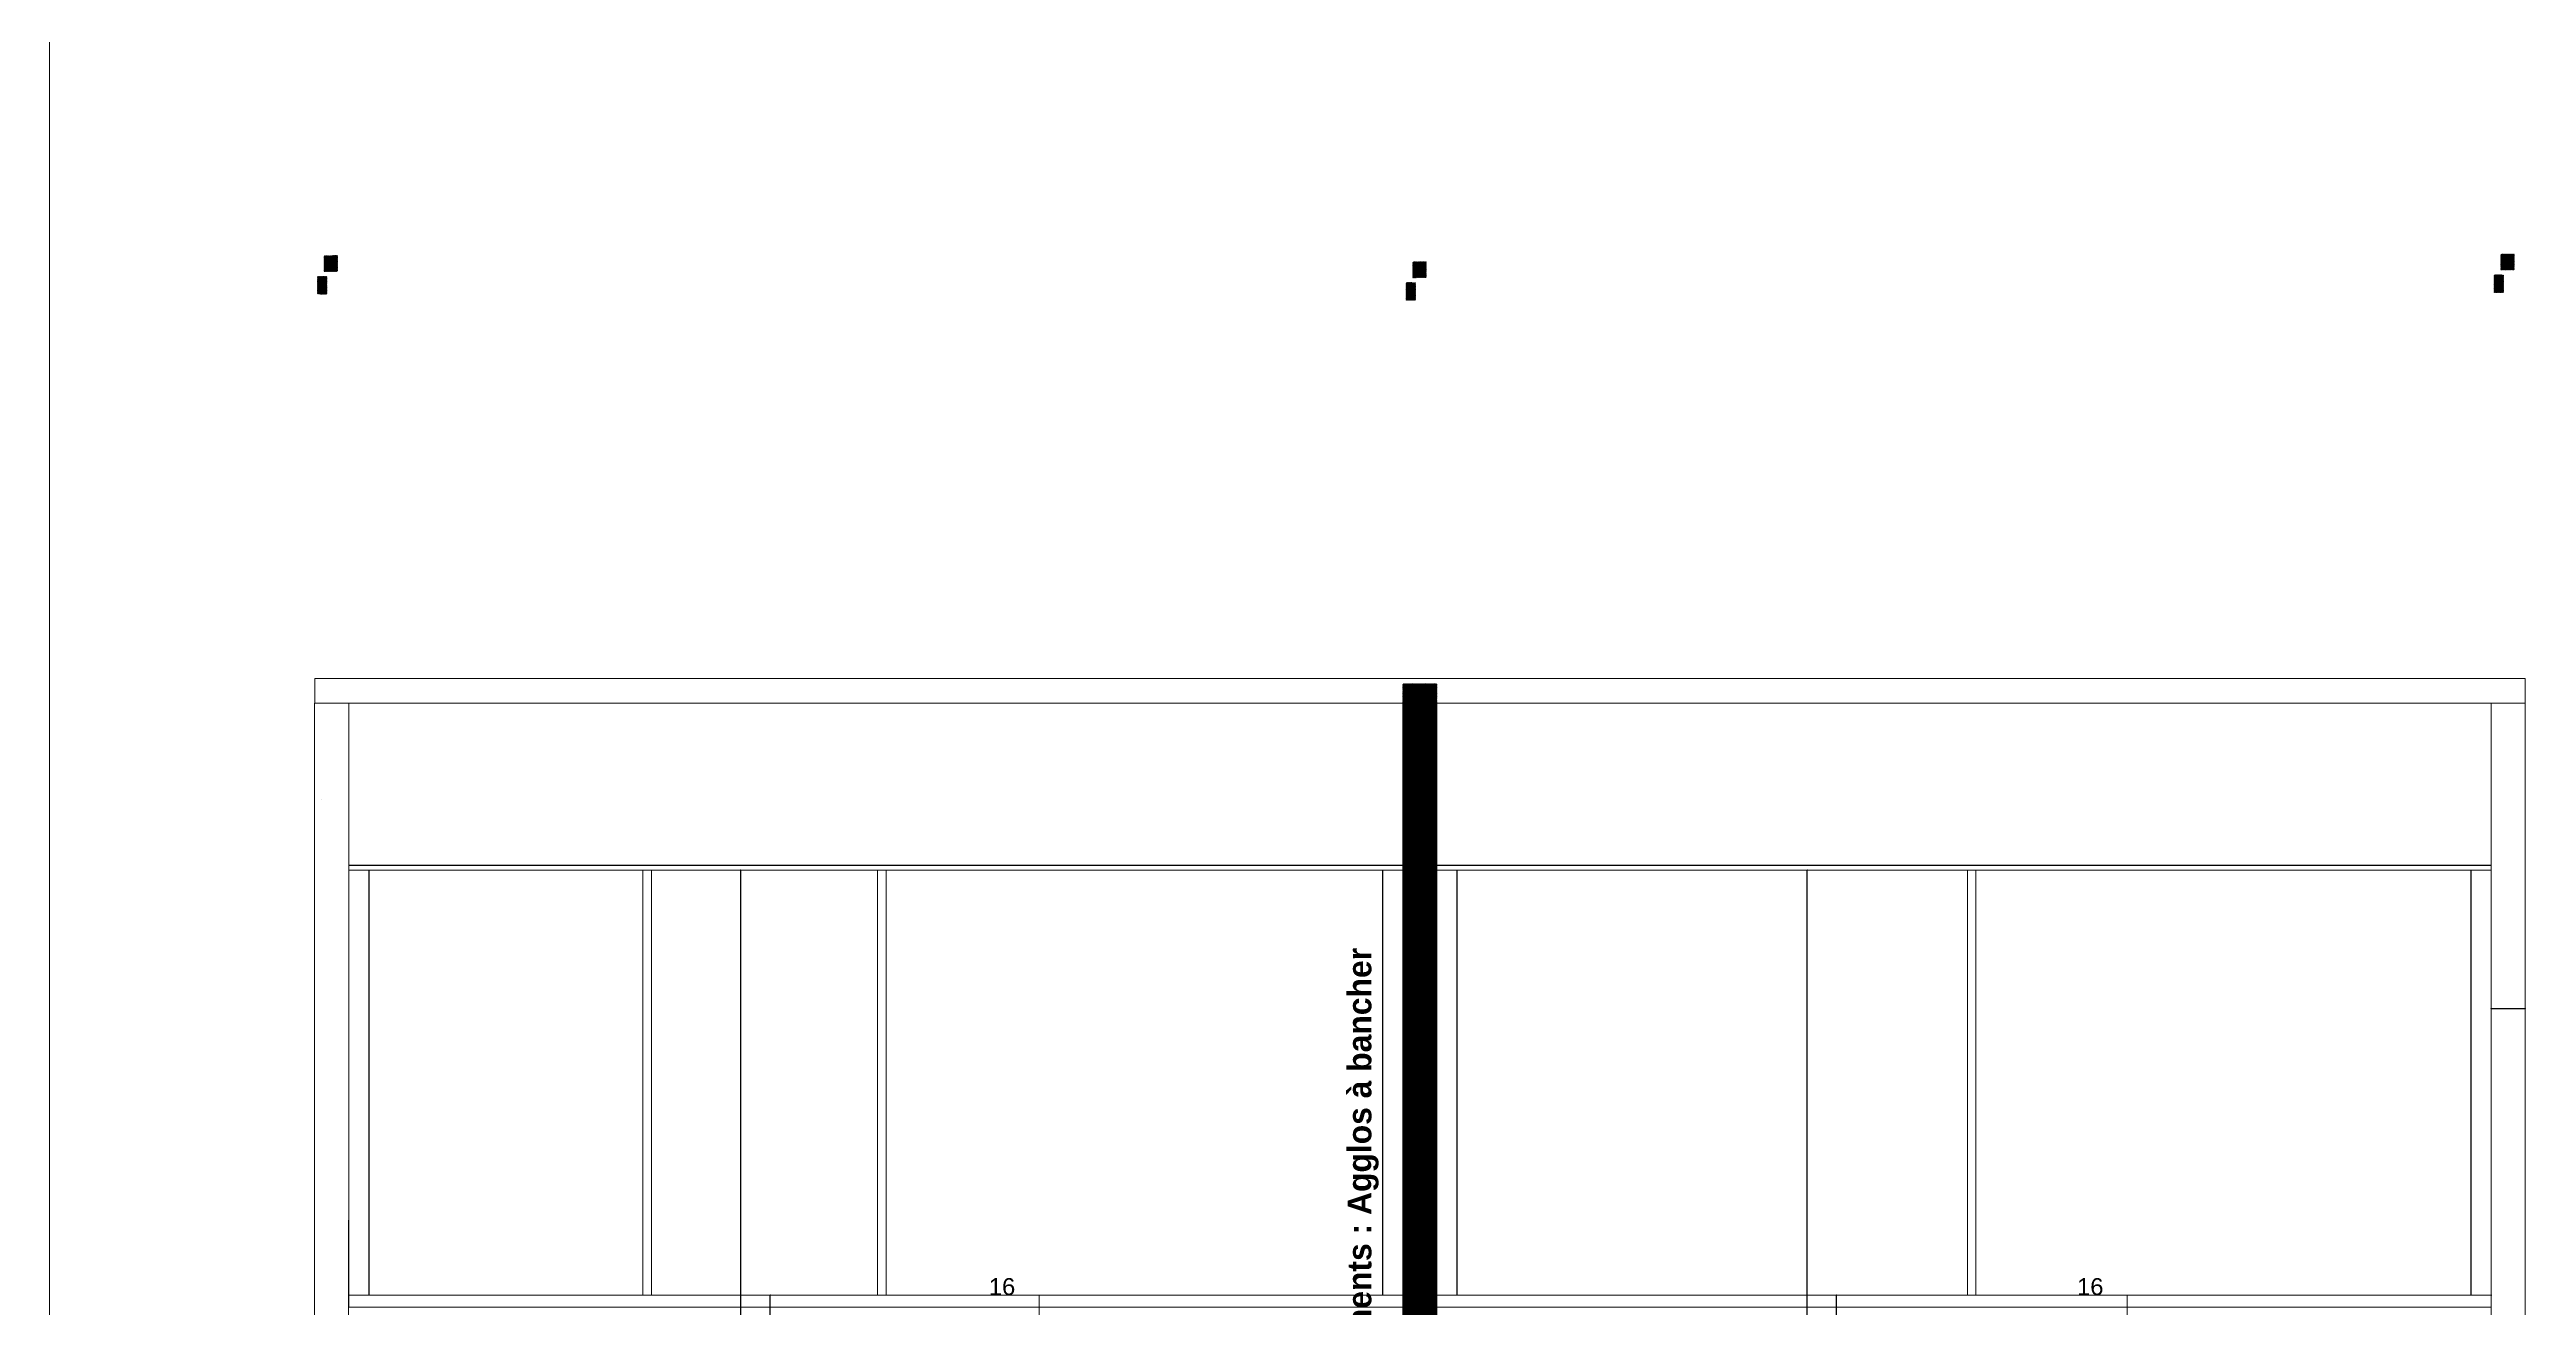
# Model space of a CAD drawing. Header units: metres. Extents: x -12536 to 12621, y -17191 to 9596.
# Drawn here: x -12352 to -10896, y -4739 to -3999 of the extents above; entities that cross this region are included whole.
import ezdxf
from ezdxf.enums import TextEntityAlignment as Align

# ---------------------------------------------------------------- set-up
doc = ezdxf.new("R2010")
doc.units = ezdxf.units.M
doc.header["$MEASUREMENT"] = 0
doc.header["$PDMODE"] = 2
doc.header["$PDSIZE"] = 0.25
doc.layers.add('B-HAC', color=8, linetype='Continuous', lineweight=9)
doc.layers.add('B-VOILE-BA', color=7, linetype='Continuous', lineweight=60)
doc.layers.add('Calque commun', color=7, linetype='Continuous')
doc.layers.add('Cotations', color=7, linetype='Continuous')
doc.styles.add('Arial3', font='arial.ttf', dxfattribs={"height": 0.1})
doc.styles.add('Arial4', font='arial.ttf', dxfattribs={"height": 0.165})
doc.styles.add('Century Gothic', font='GOTHICB.TTF', dxfattribs={"height": 0.4})
doc.styles.add('Verdana3', font='verdana.ttf', dxfattribs={"height": 0.064})
doc.dimstyles.new('DIM26', dxfattribs={"dimtxt": 0.1, "dimasz": 0.025, "dimexe": 0.1, "dimexo": 0, "dimgap": 5e-05, "dimtad": 1, "dimzin": 1, "dimdsep": 46, "dimtxsty": 'Arial4', "dimblk": 'ORIGIN', "dimcen": 0.09, "dimdle": 0.1, "dimadec": 0, "dimazin": 0, "dimtfac": 1, "dimtdec": 4, "dimtix": 1, "dimtofl": 0, "dimtmove": 0, "dimatfit": 3, "dimfxl": 0.1, "dimfxlon": 1, "dimfrac": 2, "dimtolj": 1, "dimtzin": 0, "dimarcsym": 2})
doc.dimstyles.new('DIM27', dxfattribs={"dimtxt": 0.064, "dimasz": 0.035, "dimexe": 0.05, "dimexo": 0, "dimgap": 0.05, "dimtad": 1, "dimzin": 1, "dimdsep": 46, "dimtxsty": 'Verdana3', "dimblk": 'ORIGIN', "dimcen": 0.09, "dimdle": 0.05, "dimadec": 0, "dimazin": 0, "dimtfac": 1, "dimtdec": 4, "dimtix": 1, "dimtofl": 0, "dimtmove": 0, "dimatfit": 3, "dimfxl": 0.05, "dimfxlon": 1, "dimfrac": 2, "dimtolj": 1, "dimtzin": 0, "dimarcsym": 2})

# ---------------------------------------------------------------- blocks, each defined once
blk = doc.blocks.new('_ORIGIN')
at = {"color": 0, "linetype": 'ByBlock', "lineweight": -2}
blk.add_line((0, 0), (-1, 0), dxfattribs=at)
blk.add_circle((0, 0), 0.5, dxfattribs=at)
blk = doc.blocks.new('*D1783')
at = {"layer": 'Cotations', "color": 0, "linetype": 'ByBlock', "lineweight": -2, "transparency": 16777216}
for p, q in [((-11318.4, -4481.8), (-11318.6, -4481.8)), ((-11318.5, -4731.8), (-11318.5, -4481.8)), ((-11318.4, -4731.8), (-11318.6, -4731.8))]:
    blk.add_line(p, q, dxfattribs=at)
at = {"layer": 'Defpoints', "color": 0, "linetype": 'Continuous', "transparency": 16777216}
for p in [(-11318.5, -4481.8), (-11286.3, -4481.8), (-11286.3, -4731.8)]:
    blk.add_point(p, dxfattribs=at)
at = {"layer": 'Cotations', "color": 0, "linetype": 'Continuous', "lineweight": -2, "transparency": 16777216, "xscale": 0.02500000037252903, "yscale": 0.02500000037252903, "zscale": 0.02500000037252903}
for p, rotation in [((-11318.5, -4481.8), 90), ((-11318.5, -4731.8), 270)]:
    blk.add_blockref('_ORIGIN', p, dxfattribs=dict(at, rotation=rotation))
at = {"layer": 'Cotations', "color": 7, "linetype": 'Continuous', "lineweight": 5, "transparency": 16777216, "insert": (-11318.5, -4606.8), "char_height": 0.165, "attachment_point": 8, "rotation": 90, "line_spacing_factor": 0.776067, "style": 'Arial4'}
blk.add_mtext('\\A1;250.00', dxfattribs=at)
blk = doc.blocks.new('*D1784')
at = {"layer": 'Cotations', "color": 0, "linetype": 'ByBlock', "lineweight": -2, "transparency": 16777216}
for p, q in [((-11318.4, -4731.8), (-11318.6, -4731.8)), ((-11318.5, -4761.8), (-11318.5, -4731.8)), ((-11318.4, -4761.8), (-11318.6, -4761.8))]:
    blk.add_line(p, q, dxfattribs=at)
at = {"layer": 'Defpoints', "color": 0, "linetype": 'Continuous', "transparency": 16777216}
for p in [(-11318.5, -4731.8), (-11286.3, -4731.8), (-11286.3, -4761.8)]:
    blk.add_point(p, dxfattribs=at)
at = {"layer": 'Cotations', "color": 0, "linetype": 'Continuous', "lineweight": -2, "transparency": 16777216, "xscale": 0.02500000037252903, "yscale": 0.02500000037252903, "zscale": 0.02500000037252903}
for p, rotation in [((-11318.5, -4731.8), 90), ((-11318.5, -4761.8), 270)]:
    blk.add_blockref('_ORIGIN', p, dxfattribs=dict(at, rotation=rotation))
at = {"layer": 'Cotations', "color": 7, "linetype": 'Continuous', "lineweight": 5, "transparency": 16777216, "insert": (-11318.5, -4746.8), "char_height": 0.165, "attachment_point": 8, "rotation": 90, "line_spacing_factor": 0.776067, "style": 'Arial4'}
blk.add_mtext('\\A1;30.00', dxfattribs=at)
blk = doc.blocks.new('*D1793')
at = {"layer": 'Cotations', "color": 0, "linetype": 'ByBlock', "lineweight": -2, "transparency": 16777216}
for p, q in [((-11301.2, -4731.8), (-11301.4, -4731.8)), ((-11301.3, -5011.8), (-11301.3, -4731.8)), ((-11301.2, -5011.8), (-11301.4, -5011.8))]:
    blk.add_line(p, q, dxfattribs=at)
at = {"layer": 'Defpoints', "color": 0, "linetype": 'Continuous', "transparency": 16777216}
for p in [(-11301.3, -4731.8), (-11269, -4731.8), (-11269, -5011.8)]:
    blk.add_point(p, dxfattribs=at)
at = {"layer": 'Cotations', "color": 0, "linetype": 'Continuous', "lineweight": -2, "transparency": 16777216, "xscale": 0.02500000037252903, "yscale": 0.02500000037252903, "zscale": 0.02500000037252903}
for p, rotation in [((-11301.3, -4731.8), 90), ((-11301.3, -5011.8), 270)]:
    blk.add_blockref('_ORIGIN', p, dxfattribs=dict(at, rotation=rotation))
at = {"layer": 'Cotations', "color": 7, "linetype": 'Continuous', "lineweight": 5, "transparency": 16777216, "insert": (-11301.3, -4871.8), "char_height": 0.165, "attachment_point": 8, "rotation": 90, "line_spacing_factor": 0.776067, "style": 'Arial4'}
blk.add_mtext('\\A1;280.00', dxfattribs=at)
blk = doc.blocks.new('*D1797')
at = {"layer": 'Cotations', "color": 0, "linetype": 'ByBlock', "lineweight": -2, "transparency": 16777216}
for p, q in [((-11945.6, -4481.8), (-11945.8, -4481.8)), ((-11945.7, -4731.8), (-11945.7, -4481.8)), ((-11945.6, -4731.8), (-11945.8, -4731.8))]:
    blk.add_line(p, q, dxfattribs=at)
at = {"layer": 'Defpoints', "color": 0, "linetype": 'Continuous', "transparency": 16777216}
for p in [(-11945.7, -4481.8), (-11913.4, -4481.8), (-11913.4, -4731.8)]:
    blk.add_point(p, dxfattribs=at)
at = {"layer": 'Cotations', "color": 0, "linetype": 'Continuous', "lineweight": -2, "transparency": 16777216, "xscale": 0.02500000037252903, "yscale": 0.02500000037252903, "zscale": 0.02500000037252903}
for p, rotation in [((-11945.7, -4481.8), 90), ((-11945.7, -4731.8), 270)]:
    blk.add_blockref('_ORIGIN', p, dxfattribs=dict(at, rotation=rotation))
at = {"layer": 'Cotations', "color": 7, "linetype": 'Continuous', "lineweight": 5, "transparency": 16777216, "insert": (-11945.7, -4606.8), "char_height": 0.165, "attachment_point": 8, "rotation": 90, "line_spacing_factor": 0.776067, "style": 'Arial4'}
blk.add_mtext('\\A1;250.00', dxfattribs=at)
blk = doc.blocks.new('*D1798')
at = {"layer": 'Cotations', "color": 0, "linetype": 'ByBlock', "lineweight": -2, "transparency": 16777216}
for p, q in [((-11945.6, -4731.8), (-11945.8, -4731.8)), ((-11945.7, -4761.8), (-11945.7, -4731.8)), ((-11945.6, -4761.8), (-11945.8, -4761.8))]:
    blk.add_line(p, q, dxfattribs=at)
at = {"layer": 'Defpoints', "color": 0, "linetype": 'Continuous', "transparency": 16777216}
for p in [(-11945.7, -4731.8), (-11913.4, -4731.8), (-11913.4, -4761.8)]:
    blk.add_point(p, dxfattribs=at)
at = {"layer": 'Cotations', "color": 0, "linetype": 'Continuous', "lineweight": -2, "transparency": 16777216, "xscale": 0.02500000037252903, "yscale": 0.02500000037252903, "zscale": 0.02500000037252903}
for p, rotation in [((-11945.7, -4731.8), 90), ((-11945.7, -4761.8), 270)]:
    blk.add_blockref('_ORIGIN', p, dxfattribs=dict(at, rotation=rotation))
at = {"layer": 'Cotations', "color": 7, "linetype": 'Continuous', "lineweight": 5, "transparency": 16777216, "insert": (-11945.7, -4746.8), "char_height": 0.165, "attachment_point": 8, "rotation": 90, "line_spacing_factor": 0.776067, "style": 'Arial4'}
blk.add_mtext('\\A1;30.00', dxfattribs=at)
blk = doc.blocks.new('*D1800')
at = {"layer": 'Cotations', "color": 0, "linetype": 'ByBlock', "lineweight": -2, "transparency": 16777216}
for p, q in [((-11928.3, -4731.8), (-11928.5, -4731.8)), ((-11928.4, -5011.8), (-11928.4, -4731.8)), ((-11928.3, -5011.8), (-11928.5, -5011.8))]:
    blk.add_line(p, q, dxfattribs=at)
at = {"layer": 'Defpoints', "color": 0, "linetype": 'Continuous', "transparency": 16777216}
for p in [(-11928.4, -4731.8), (-11896.2, -4731.8), (-11896.2, -5011.8)]:
    blk.add_point(p, dxfattribs=at)
at = {"layer": 'Cotations', "color": 0, "linetype": 'Continuous', "lineweight": -2, "transparency": 16777216, "xscale": 0.02500000037252903, "yscale": 0.02500000037252903, "zscale": 0.02500000037252903}
for p, rotation in [((-11928.4, -4731.8), 90), ((-11928.4, -5011.8), 270)]:
    blk.add_blockref('_ORIGIN', p, dxfattribs=dict(at, rotation=rotation))
at = {"layer": 'Cotations', "color": 7, "linetype": 'Continuous', "lineweight": 5, "transparency": 16777216, "insert": (-11928.4, -4871.8), "char_height": 0.165, "attachment_point": 8, "rotation": 90, "line_spacing_factor": 0.776067, "style": 'Arial4'}
blk.add_mtext('\\A1;280.00', dxfattribs=at)
blk = doc.blocks.new('*D1810')
at = {"layer": 'Calque commun', "color": 0, "linetype": 'ByBlock', "lineweight": -2, "transparency": 16777216}
for p, q in [((-10916.3, -4563.2), (-10916.3, -4563.3)), ((-10916.3, -4563.3), (-10896.4, -4563.3)), ((-10896.3, -4563.3), (-10896.4, -4563.3)), ((-10896.3, -4563.2), (-10896.3, -4563.3))]:
    blk.add_line(p, q, dxfattribs=at)
at = {"layer": 'Calque commun', "color": 0, "linetype": 'Continuous', "lineweight": -2, "transparency": 16777216}
blk.add_line((-10896.3, -4563.3), (-10896.2, -4563.3), dxfattribs=at)
at = {"layer": 'Defpoints', "color": 0, "linetype": 'Continuous', "transparency": 16777216}
for p in [(-10916.3, -4530.7), (-10896.3, -4530.7), (-10896.3, -4563.3)]:
    blk.add_point(p, dxfattribs=at)
at = {"layer": 'Calque commun', "color": 0, "linetype": 'Continuous', "lineweight": -2, "transparency": 16777216, "xscale": 0.03500000014901161, "yscale": 0.03500000014901161, "zscale": 0.03500000014901161, "rotation": 180}
for p in [(-10916.3, -4563.3), (-10896.3, -4563.3)]:
    blk.add_blockref('_ORIGIN', p, dxfattribs=at)
at = {"layer": 'Calque commun', "color": 170, "linetype": 'Continuous', "lineweight": 5, "transparency": 16777216, "insert": (-10906.3, -4563.2), "char_height": 0.064, "attachment_point": 8, "line_spacing_factor": 0.770449, "style": 'Verdana3'}
blk.add_mtext('\\A1;20.00', dxfattribs=at)

msp = doc.modelspace()

# ---------------------------------------------------------------- hatches: boundary and pattern name
at = {"layer": 'B-HAC'}
h = msp.add_hatch(dxfattribs=at)
h.set_pattern_fill('ANSI32', color=1, angle=-90)
h.set_pattern_definition([(315, (-8244.26004, -9421.9782), (0.265165043, 0.265165043), []), (315, (-8244.26004, -9422.15496), (0.265165043, 0.265165043), [])])
h.paths.add_polyline_path([(-12176.92, -5022.391), (-12176.761, -5104.978), (-12196.761, -5104.978), (-12196.92, -5022.391)])
h.paths.add_polyline_path([(-12194.697, -4132.55), (-12189.189, -4132.624), (-12189.189, -4142.968), (-12194.697, -4142.893)])
h.paths.add_polyline_path([(-12190.788, -4120.392), (-12182.955, -4120.348), (-12182.929, -4129.62), (-12190.762, -4129.664)])
h = msp.add_hatch(dxfattribs=at)
h.set_pattern_fill('ANSI32', color=1, angle=-90)
h.set_pattern_definition([(315, (-6964.0417, -9421.10836), (0.265165043, 0.265165043), []), (315, (-6964.0417, -9421.28514), (0.265165043, 0.265165043), [])])
h.paths.add_polyline_path([(-10896.702, -5021.521), (-10896.542, -5104.108), (-10916.542, -5104.108), (-10916.702, -5021.521)])
h.paths.add_polyline_path([(-10914.479, -4131.68), (-10908.97, -4131.754), (-10908.97, -4142.098), (-10914.479, -4142.023)])
h.paths.add_polyline_path([(-10910.569, -4119.523), (-10902.736, -4119.478), (-10902.71, -4128.75), (-10910.543, -4128.795)])
h = msp.add_hatch(dxfattribs=at)
h.set_pattern_fill('ANSI32', color=1, angle=-90)
h.set_pattern_definition([(315, (-7603.87926, -9425.633), (0.265165043, 0.265165043), []), (315, (-7603.87926, -9425.80977), (0.265165043, 0.265165043), [])])
h.paths.add_polyline_path([(-11536.394, -4372.318), (-11536.38, -5108.633), (-11556.38, -5108.633), (-11556.394, -4372.318)])
h.paths.add_polyline_path([(-11554.316, -4136.204), (-11548.808, -4136.279), (-11548.808, -4146.622), (-11554.316, -4146.548)])
h.paths.add_polyline_path([(-11550.407, -4124.047), (-11542.574, -4124.002), (-11542.548, -4133.274), (-11550.381, -4133.319)])

# ---------------------------------------------------------------- linework, layer by layer
at = {"layer": 'Calque commun', "color": 7, "linetype": 'Continuous', "lineweight": 20}
for p, q in [((-10896.316, -4383.658), (-10896.316, -4369.016)), ((-12196.313, -4383.658), (-12196.313, -4791.818)), ((-12176.276, -4478.316), (-12176.276, -4383.658)), ((-11556.277, -4383.658), (-11556.277, -4738.817)), ((-11536.314, -4478.316), (-11536.314, -4383.658)), ((-10916.314, -5104.713), (-10916.314, -4383.658)), ((-10896.316, -5104.713), (-10896.316, -4383.658)), ((-12176.276, -4731.817), (-12176.276, -4478.316)), ((-11556.277, -4478.817), (-12176.276, -4478.817)), ((-12176.276, -4481.817), (-12176.276, -4478.817)), ((-11556.277, -4481.817), (-12176.276, -4481.817)), ((-12164.276, -4731.817), (-12164.276, -4481.817)), ((-11568.277, -4731.817), (-11568.277, -4481.817)), ((-11556.277, -4481.817), (-11556.277, -4478.817)), ((-11536.314, -4731.817), (-11536.314, -4478.316)), ((-10916.315, -4478.817), (-11536.314, -4478.817)), ((-11536.314, -4481.817), (-11536.314, -4478.817)), ((-10916.315, -4481.817), (-11536.314, -4481.817)), ((-11524.314, -4731.817), (-11524.314, -4481.817)), ((-10928.314, -4731.817), (-10928.314, -4481.817)), ((-10916.315, -4481.817), (-10916.315, -4478.817)), ((-12176.276, -4731.816), (-12176.276, -4489.088)), ((-11536.314, -4731.816), (-11536.314, -4489.088)), ((-12176.314, -4791.818), (-12176.314, -4687.659)), ((-12176.276, -4726.816), (-12176.276, -4738.817)), ((-11536.314, -4726.816), (-11536.314, -4738.817)), ((-11556.276, -4738.817), (-12176.276, -4738.817)), ((-11556.277, -4738.817), (-11556.277, -4761.817)), ((-10916.314, -4738.817), (-11536.314, -4738.817)), ((-11536.314, -4738.817), (-11536.314, -4761.817))]:
    msp.add_line(p, q, dxfattribs=at)
at = {"layer": 'Calque commun', "color": 7, "linetype": 'Continuous', "lineweight": 5}
for p, q in [((-12192.353, -4440.465), (-12192.353, -4440.465)), ((-12164.276, -4481.817), (-12164.276, -4731.817)), ((-11568.277, -4481.817), (-11568.277, -4731.817)), ((-11524.314, -4481.817), (-11524.314, -4731.817)), ((-10928.314, -4481.817), (-10928.314, -4731.817)), ((-12176.617, -4731.817), (-12164.276, -4731.817)), ((-12164.276, -4731.817), (-12176.276, -4731.817)), ((-12164.276, -4731.817), (-12176.276, -4731.817)), ((-11568.277, -4731.817), (-11556.277, -4731.817)), ((-11568.277, -4731.817), (-11556.277, -4731.817)), ((-11555.936, -4731.817), (-11568.277, -4731.817)), ((-11552.391, -4729.824), (-11552.391, -4729.824)), ((-11536.654, -4731.817), (-11524.314, -4731.817)), ((-11524.314, -4731.817), (-11536.314, -4731.817)), ((-11524.314, -4731.817), (-11536.314, -4731.817)), ((-10928.314, -4731.817), (-10916.314, -4731.817)), ((-10928.314, -4731.817), (-10916.314, -4731.817)), ((-10915.974, -4731.817), (-10928.314, -4731.817))]:
    msp.add_line(p, q, dxfattribs=at)
at = {"layer": 'Calque commun', "color": 5, "linetype": 'ByBlock', "lineweight": -2}
for p, q in [((-12176.276, -4478.817), (-11556.277, -4478.817)), ((-11536.314, -4478.817), (-10916.315, -4478.817))]:
    msp.add_line(p, q, dxfattribs=at)
at = {"layer": 'Calque commun', "color": 3, "linetype": 'ByBlock', "lineweight": -2}
for p, q in [((-12164.276, -4731.817), (-12164.276, -4481.817)), ((-11568.277, -4481.817), (-11568.277, -4731.817)), ((-11524.314, -4731.817), (-11524.314, -4481.817)), ((-10928.314, -4481.817), (-10928.314, -4731.817))]:
    msp.add_line(p, q, dxfattribs=at)
at = {"layer": 'Calque commun', "color": 15, "linetype": 'Continuous', "lineweight": 20}
for p, q in [((-12003.276, -4481.817), (-12003.276, -4731.817)), ((-12003.276, -4481.817), (-11998.276, -4481.817)), ((-11998.276, -4481.817), (-11998.276, -4731.817)), ((-11865.276, -4481.817), (-11865.276, -4731.817)), ((-11865.276, -4481.817), (-11860.276, -4481.817)), ((-11860.276, -4481.817), (-11860.276, -4731.817)), ((-11224.314, -4481.817), (-11224.314, -4731.817)), ((-11224.314, -4481.817), (-11219.314, -4481.817)), ((-11219.314, -4481.817), (-11219.314, -4731.817)), ((-12003.276, -4731.817), (-11998.276, -4731.817)), ((-11865.276, -4731.817), (-11860.276, -4731.817)), ((-11224.314, -4731.817), (-11219.314, -4731.817))]:
    msp.add_line(p, q, dxfattribs=at)
at = {"layer": 'Calque commun', "color": 20, "linetype": 'Continuous', "lineweight": 5}
for points in [[(-11770.279, -4749.317, 0), (-11770.279, -4731.816, 0), (-11798.279, -4731.816, 0)], [(-11130.316, -4749.317, 0), (-11130.316, -4731.816, 0), (-11158.316, -4731.816, 0)]]:
    msp.add_polyline3d(points, dxfattribs=at)

# ---------------------------------------------------------------- texts
at = {"layer": 'B-VOILE-BA', "style": 'Century Gothic'}
msp.add_text('Murs Refends entre Logements : Agglos à bancher', height=14, rotation=90, dxfattribs=at).set_placement((-11574.851, -4981.138))
at = {"layer": 'Cotations', "color": 5, "linetype": 'ByBlock', "lineweight": -2, "style": 'Arial3'}
for p in [(-11784.279, -4731.816), (-11144.316, -4731.816)]:
    msp.add_text('16', height=10, dxfattribs=at).set_placement(p, align=Align.RIGHT)

# ---------------------------------------------------------------- dimensions: what is measured, and where the dimension line sits
at = {"layer": 'Calque commun', "color": 5, "linetype": 'Continuous', "lineweight": 5}
dim = msp.add_aligned_dim(p1=(-10916.314, -4530.658), p2=(-10896.316, -4530.658), distance=-32.628, dimstyle='DIM27', override={"dimclrt": 170}, dxfattribs=at)
dim.commit()
dim.dimension.update_dxf_attribs({"geometry": '*D1810', "text_midpoint": (-10906.315, -4563.203)})
at = {"layer": 'Cotations', "color": 14, "linetype": 'Continuous', "lineweight": 5}
for p1, p2, distance, picture, middle in [((-11913.424, -4731.817), (-11913.424, -4481.817), 32.228, '*D1797', (-11945.736, -4606.817)), ((-11286.292, -4731.817), (-11286.292, -4481.817), 32.228, '*D1783', (-11318.604, -4606.817)), ((-11913.424, -4761.817), (-11913.424, -4731.817), 32.228, '*D1798', (-11945.736, -4746.817)), ((-11896.181, -5011.817), (-11896.181, -4731.817), 32.229, '*D1800', (-11928.494, -4871.817)), ((-11286.292, -4761.817), (-11286.292, -4731.817), 32.228, '*D1784', (-11318.604, -4746.817)), ((-11269.049, -5011.817), (-11269.049, -4731.817), 32.229, '*D1793', (-11301.362, -4871.817))]:
    dim = msp.add_aligned_dim(p1=p1, p2=p2, distance=distance, dimstyle='DIM26', override={"dimclrt": 7}, dxfattribs=at)
    dim.commit()
    dim.dimension.update_dxf_attribs({"geometry": picture, "text_midpoint": middle})

# ---------------------------------------------------------------- meshes
at = {"layer": 'Calque commun', "color": 7, "linetype": 'Continuous', "lineweight": 5}
mesh = msp.add_polyface(dxfattribs=at)
corners = [(-6352.223, -1261.028), (-12352.223, -1261.028), (-12352.223, -5461.028), (-6352.223, -5461.028)]
mesh.append_faces([[corners[k] for k in face] for face in [(0, 1, 2, 3)]], dxfattribs={"color": 7})
at = {"layer": 'Calque commun', "color": 7, "linetype": 'Continuous', "lineweight": 20}
mesh = msp.add_polyface(dxfattribs=at)
corners = [(-10896.316, -4383.658), (-12196.239, -4383.658), (-12196.239, -4369.016), (-10896.316, -4369.016), (-9594.123, -4383.658), (-10234.316, -4383.658), (-10234.316, -4369.016), (-9594.123, -4369.016)]
mesh.append_faces([[corners[k] for k in face] for face in [(0, 1, 2, 3), (4, 5, 6, 7)]], dxfattribs={"color": 7})
mesh = msp.add_polyface(dxfattribs=at)
corners = [(-12176.276, -4738.817), (-12176.276, -4731.817), (-11556.276, -4731.817), (-11556.276, -4738.817)]
mesh.append_faces([[corners[k] for k in face] for face in [(0, 1, 2, 3)]], dxfattribs={"color": 7})
mesh = msp.add_polyface(dxfattribs=at)
corners = [(-11536.314, -4738.817), (-11536.314, -4731.817), (-10916.314, -4731.817), (-10916.314, -4738.817)]
mesh.append_faces([[corners[k] for k in face] for face in [(0, 1, 2, 3)]], dxfattribs={"color": 7})

doc.saveas('drawing.dxf')
